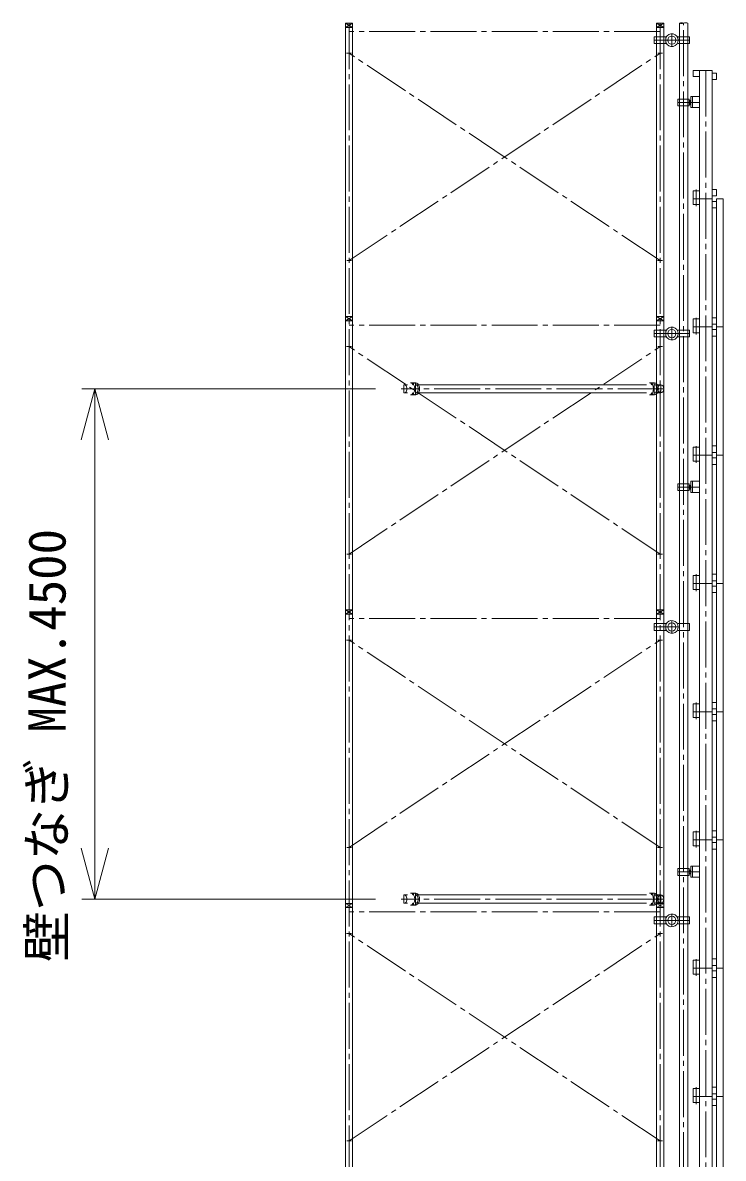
# Model space of a CAD drawing. Units: millimetres, scale not verified. Extents: x -12638 to 12166, y -17544 to 17543.
# Drawn here: x -10949 to -6830, y 421 to 7097 of the extents above; entities that cross this region are included whole.
import ezdxf
from ezdxf.enums import TextEntityAlignment as Align

# ---------------------------------------------------------------- set-up
doc = ezdxf.new("R2010")
doc.units = ezdxf.units.MM
doc.header["$LTSCALE"] = 30
doc.linetypes.add('CHAIN2', pattern=[12, 9, -1, 1, -1])
doc.linetypes.add('DOUBLE_CHAIN2', pattern=[12.8, 9, -1, 0.6, -0.6, 0.6, -1])
for name, color, linetype, lineweight in [('0-2_10 常用実線', 3, 'Continuous', 18), ('0-3_12 常用一点鎖線', 3, 'CHAIN2', 18), ('0-5_13 常用二点鎖線', 3, 'DOUBLE_CHAIN2', 18), ('0-9_32 補完一点鎖線', 6, 'CHAIN2', 18), ('0-A_30 補完実線', 6, 'Continuous', 18), ('0-C_20 準用実線', 4, 'Continuous', 18), ('0-D_22 準用一点鎖線', 4, 'CHAIN2', 18), ('0-F_05 寸法', 7, 'Continuous', 18)]:
    doc.layers.add(name, color=color, linetype=linetype, lineweight=lineweight)
doc.styles.add('ＭＳ ゴシック', font='')
doc.styles.get('ＭＳ ゴシック').set_extended_font_data('MS Gothic')

msp = doc.modelspace()

# ---------------------------------------------------------------- linework, layer by layer
at = {"layer": '0-2_10 常用実線'}
for p, q in [((-6970.1, 6062.55), (-6970.1, 6816.55)), ((-6970.1, 6816.55), (-6895.1, 6816.55)), ((-6895.1, 6816.55), (-6895.1, 6062.55)), ((-6895.1, 6800.55), (-6870.1, 6800.55)), ((-6895.1, 6762.55), (-6870.1, 6762.55)), ((-6870.1, 6800.55), (-6870.1, 6762.55)), ((-7030.1, 6648.05), (-7097.1, 6648.05)), ((-7097.1, 6608.05), (-7097.1, 6648.05)), ((-7030.1, 6639.05), (-7020.1, 6639.05)), ((-7030.1, 6634.05), (-7020.1, 6634.05)), ((-7030.1, 6622.05), (-7020.1, 6622.05)), ((-7030.1, 6617.05), (-7020.1, 6617.05)), ((-7011.1, 6663.05), (-7011.1, 6598.05)), ((-6895.1, 6078.55), (-6870.1, 6078.55)), ((-6970.1, 5308.55), (-6970.1, 6062.55)), ((-6970.1, 6062.55), (-6895.1, 6062.55)), ((-6895.1, 6062.55), (-6895.1, 5308.55)), ((-6895.1, 6046.55), (-6870.1, 6046.55)), ((-6895.1, 6008.55), (-6870.1, 6008.55)), ((-6870.1, 6062.55), (-6870.1, 5308.55)), ((-6870.1, 6062.55), (-6830.1, 6062.55)), ((-6830.1, 6062.55), (-6830.1, 5308.55)), ((-6895.1, 5362.55), (-6870.1, 5362.55)), ((-6970.1, 4554.55), (-6970.1, 5308.55)), ((-6970.1, 5308.55), (-6895.1, 5308.55)), ((-6895.1, 5324.55), (-6870.1, 5324.55)), ((-6895.1, 5308.55), (-6895.1, 4554.55)), ((-6895.1, 5292.55), (-6870.1, 5292.55)), ((-6870.1, 5308.55), (-6870.1, 4554.55)), ((-6870.1, 5308.55), (-6830.1, 5308.55)), ((-6830.1, 5308.55), (-6830.1, 4554.55)), ((-6895.1, 5254.55), (-6870.1, 5254.55)), ((-6895.1, 4608.55), (-6870.1, 4608.55)), ((-6970.1, 3800.55), (-6970.1, 4554.55)), ((-6970.1, 4554.55), (-6895.1, 4554.55)), ((-6895.1, 4570.55), (-6870.1, 4570.55)), ((-6895.1, 4554.55), (-6895.1, 3800.55)), ((-6870.1, 4554.55), (-6870.1, 3800.55)), ((-6870.1, 4554.55), (-6830.1, 4554.55)), ((-6830.1, 4554.55), (-6830.1, 3800.55)), ((-6895.1, 4538.55), (-6870.1, 4538.55)), ((-6895.1, 4500.55), (-6870.1, 4500.55)), ((-7030.1, 4386.05), (-7097.1, 4386.05)), ((-7097.1, 4346.05), (-7097.1, 4386.05)), ((-7030.1, 4377.05), (-7020.1, 4377.05)), ((-7030.1, 4372.05), (-7020.1, 4372.05)), ((-7030.1, 4360.05), (-7020.1, 4360.05)), ((-7030.1, 4355.05), (-7020.1, 4355.05)), ((-7011.1, 4401.05), (-7011.1, 4336.05)), ((-6895.1, 3854.55), (-6870.1, 3854.55)), ((-6895.1, 3816.55), (-6870.1, 3816.55)), ((-6970.1, 3046.55), (-6970.1, 3800.55)), ((-6970.1, 3800.55), (-6895.1, 3800.55)), ((-6895.1, 3800.55), (-6895.1, 3046.55)), ((-6895.1, 3784.55), (-6870.1, 3784.55)), ((-6895.1, 3746.55), (-6870.1, 3746.55)), ((-6870.1, 3800.55), (-6870.1, 3046.55)), ((-6870.1, 3800.55), (-6830.1, 3800.55)), ((-6830.1, 3800.55), (-6830.1, 3046.55)), ((-6895.1, 3100.55), (-6870.1, 3100.55)), ((-6970.1, 2292.55), (-6970.1, 3046.55)), ((-6970.1, 3046.55), (-6895.1, 3046.55)), ((-6895.1, 3062.55), (-6870.1, 3062.55)), ((-6895.1, 3046.55), (-6895.1, 2292.55)), ((-6895.1, 3030.55), (-6870.1, 3030.55)), ((-6870.1, 3046.55), (-6870.1, 2292.55)), ((-6870.1, 3046.55), (-6830.1, 3046.55)), ((-6830.1, 3046.55), (-6830.1, 2292.55)), ((-6895.1, 2992.55), (-6870.1, 2992.55)), ((-6895.1, 2346.55), (-6870.1, 2346.55)), ((-6970.1, 1538.55), (-6970.1, 2292.55)), ((-6970.1, 2292.55), (-6895.1, 2292.55)), ((-6895.1, 2308.55), (-6870.1, 2308.55)), ((-6895.1, 2292.55), (-6895.1, 1538.55)), ((-6895.1, 2276.55), (-6870.1, 2276.55)), ((-6870.1, 2292.55), (-6870.1, 1538.55)), ((-6870.1, 2292.55), (-6830.1, 2292.55)), ((-6830.1, 2292.55), (-6830.1, 1538.55)), ((-6895.1, 2238.55), (-6870.1, 2238.55)), ((-7011.1, 2139.05), (-7011.1, 2074.05)), ((-7030.1, 2124.05), (-7097.1, 2124.05)), ((-7097.1, 2084.05), (-7097.1, 2124.05)), ((-7030.1, 2115.05), (-7020.1, 2115.05)), ((-7030.1, 2110.05), (-7020.1, 2110.05)), ((-7030.1, 2098.05), (-7020.1, 2098.05)), ((-7030.1, 2093.05), (-7020.1, 2093.05)), ((-6970.1, 784.55), (-6970.1, 1538.55)), ((-6970.1, 1538.55), (-6895.1, 1538.55)), ((-6895.1, 1592.55), (-6870.1, 1592.55)), ((-6895.1, 1554.55), (-6870.1, 1554.55)), ((-6895.1, 1538.55), (-6895.1, 784.55)), ((-6870.1, 1538.55), (-6870.1, 784.55)), ((-6870.1, 1538.55), (-6830.1, 1538.55)), ((-6830.1, 1538.55), (-6830.1, 784.55)), ((-6895.1, 1522.55), (-6870.1, 1522.55)), ((-6895.1, 1484.55), (-6870.1, 1484.55)), ((-6895.1, 838.55), (-6870.1, 838.55)), ((-6970.1, 30.55), (-6970.1, 784.55)), ((-6970.1, 784.55), (-6895.1, 784.55)), ((-6895.1, 800.55), (-6870.1, 800.55)), ((-6895.1, 784.55), (-6895.1, 30.55)), ((-6895.1, 768.55), (-6870.1, 768.55)), ((-6870.1, 784.55), (-6870.1, 30.55)), ((-6870.1, 784.55), (-6830.1, 784.55)), ((-6830.1, 784.55), (-6830.1, 30.55)), ((-6895.1, 730.55), (-6870.1, 730.55))]:
    msp.add_line(p, q, dxfattribs=at)
for points in [[(-6970.1, 6816.55), (-7008.1, 6816.55), (-7008.1, 6781.55), (-6970.1, 6781.55)], [(-7097.1, 6608.05), (-7030.1, 6608.05), (-7030.1, 6648.05)], [(-6970.1, 6663.05), (-7020.1, 6663.05), (-7020.1, 6598.05), (-6970.1, 6598.05)], [(-6970.1, 6109.55), (-7008.1, 6109.55), (-7008.1, 6062.55)], [(-6895.1, 6116.55), (-6870.1, 6116.55), (-6870.1, 6078.55)], [(-6970.1, 6062.55), (-7008.1, 6062.55), (-7008.1, 6027.55), (-6970.1, 6027.55)], [(-6970.1, 5355.55), (-7008.1, 5355.55), (-7008.1, 5308.55)], [(-6970.1, 5308.55), (-7008.1, 5308.55), (-7008.1, 5273.55), (-6970.1, 5273.55)], [(-6970.1, 4601.55), (-7008.1, 4601.55), (-7008.1, 4554.55)], [(-6970.1, 4554.55), (-7008.1, 4554.55), (-7008.1, 4519.55), (-6970.1, 4519.55)], [(-7097.1, 4346.05), (-7030.1, 4346.05), (-7030.1, 4386.05)], [(-6970.1, 4401.05), (-7020.1, 4401.05), (-7020.1, 4336.05), (-6970.1, 4336.05)], [(-6970.1, 3847.55), (-7008.1, 3847.55), (-7008.1, 3800.55)], [(-6970.1, 3800.55), (-7008.1, 3800.55), (-7008.1, 3765.55), (-6970.1, 3765.55)], [(-6970.1, 3093.55), (-7008.1, 3093.55), (-7008.1, 3046.55)], [(-6970.1, 3046.55), (-7008.1, 3046.55), (-7008.1, 3011.55), (-6970.1, 3011.55)], [(-6970.1, 2339.55), (-7008.1, 2339.55), (-7008.1, 2292.55)], [(-6970.1, 2292.55), (-7008.1, 2292.55), (-7008.1, 2257.55), (-6970.1, 2257.55)], [(-6970.1, 2139.05), (-7020.1, 2139.05), (-7020.1, 2074.05), (-6970.1, 2074.05)], [(-7097.1, 2084.05), (-7030.1, 2084.05), (-7030.1, 2124.05)], [(-6970.1, 1585.55), (-7008.1, 1585.55), (-7008.1, 1538.55)], [(-6970.1, 1538.55), (-7008.1, 1538.55), (-7008.1, 1503.55), (-6970.1, 1503.55)], [(-6970.1, 831.55), (-7008.1, 831.55), (-7008.1, 784.55)], [(-6970.1, 784.55), (-7008.1, 784.55), (-7008.1, 749.55), (-6970.1, 749.55)]]:
    msp.add_lwpolyline(points, dxfattribs=at)
at = {"layer": '0-3_12 常用一点鎖線'}
for p, q in [((-6932.6, 6816.55), (-6932.6, -6905.45)), ((-7097.1, 6628.05), (-6970.1, 6628.05)), ((-6990.1, 6116.45), (-6990.1, 6017.78)), ((-6990.1, 5362.45), (-6990.1, 5263.78)), ((-6990.1, 4608.45), (-6990.1, 4509.78)), ((-7097.1, 4366.05), (-6970.1, 4366.05)), ((-6990.1, 3854.45), (-6990.1, 3755.78)), ((-6990.1, 3100.45), (-6990.1, 3001.78)), ((-6990.1, 2346.45), (-6990.1, 2247.78)), ((-7097.1, 2104.05), (-6970.1, 2104.05)), ((-6990.1, 1592.45), (-6990.1, 1493.78)), ((-6990.1, 838.45), (-6990.1, 739.78))]:
    msp.add_line(p, q, dxfattribs=at)
at = {"layer": '0-5_13 常用二点鎖線'}
msp.add_line((-6970.61, 4947.55), (-6970.61, 4982.55), dxfattribs=at)
at = {"layer": '0-9_32 補完一点鎖線'}
for p, q in [((-7063.6, -6896.45), (-7063.6, 7094.55)), ((-7132.6, 6957.05), (-7132.6, 7032.05)), ((-7236.1, 6994.55), (-7095.1, 6994.55)), ((-7132.6, 5232.05), (-7132.6, 5307.05)), ((-7236.1, 5269.55), (-7029.1, 5269.55)), ((-7180.18, 4944.55), (-8724.61, 4944.55)), ((-8707.43, 4920.25), (-8707.43, 4968.85)), ((-8640.25, 4979.55), (-8640.25, 4909.55)), ((-7236.25, 4979.55), (-7236.25, 4909.55)), ((-7197.36, 4920.25), (-7197.36, 4968.85)), ((-7236.1, 3544.55), (-7095.1, 3544.55)), ((-7132.6, 3507.05), (-7132.6, 3582.05)), ((-7180.18, 1944.55), (-8724.61, 1944.55)), ((-8707.43, 1920.25), (-8707.43, 1968.85)), ((-8640.25, 1979.55), (-8640.25, 1909.55)), ((-7236.25, 1979.55), (-7236.25, 1909.55)), ((-7197.36, 1920.25), (-7197.36, 1968.85)), ((-7236.1, 1819.55), (-7029.1, 1819.55)), ((-7132.6, 1782.05), (-7132.6, 1857.05))]:
    msp.add_line(p, q, dxfattribs=at)
at = {"layer": '0-A_30 補完実線'}
for p, q in [((-7087.9, 7082.98), (-7087.9, 7094.55)), ((-7087.9, 6920.25), (-7087.9, 7082.98)), ((-7039.3, 7094.55), (-7039.3, 7031.81)), ((-7167.1, 7014.55), (-7236.1, 7014.55)), ((-7236.1, 6974.55), (-7236.1, 7014.55)), ((-7098.1, 7014.55), (-7029.1, 7014.55)), ((-7039.3, 7031.81), (-7039.3, 6920.25)), ((-7029.1, 6974.55), (-7029.1, 7014.55)), ((-7029.1, 6974.55), (-7098.1, 6974.55)), ((-7095.1, 6994.55), (-7029.1, 6994.55)), ((-7087.9, 3632.98), (-7087.9, 6920.25)), ((-7039.3, 6920.25), (-7039.3, 3581.81)), ((-7167.1, 5289.55), (-7236.1, 5289.55)), ((-7236.1, 5249.55), (-7236.1, 5289.55)), ((-7097.1, 5289.55), (-7029.1, 5289.55)), ((-7029.1, 5249.55), (-7029.1, 5289.55)), ((-7029.1, 5249.55), (-7097.1, 5249.55)), ((-8707.43, 4968.85), (-8686.35, 4968.85)), ((-8668.54, 4979.55), (-8640.25, 4979.55)), ((-8640.25, 4968.85), (-7282.35, 4968.85)), ((-7264.54, 4979.55), (-7236.25, 4979.55)), ((-7236.25, 4968.85), (-7197.36, 4968.85)), ((-8707.43, 4920.25), (-8686.35, 4920.25)), ((-8668.54, 4909.55), (-8640.25, 4909.55)), ((-8640.25, 4920.25), (-7282.35, 4920.25)), ((-7264.54, 4909.55), (-7236.25, 4909.55)), ((-7236.25, 4920.25), (-7197.36, 4920.25)), ((-7087.9, 3632.98), (-7087.9, 3470.25)), ((-7167.1, 3564.55), (-7236.1, 3564.55)), ((-7236.1, 3524.55), (-7236.1, 3564.55)), ((-7098.1, 3564.55), (-7029.1, 3564.55)), ((-7087.9, 3518.85), (-7087.9, 3560.13)), ((-7039.3, 3581.81), (-7039.3, 3470.25)), ((-7029.1, 3524.55), (-7029.1, 3564.55)), ((-7029.1, 3524.55), (-7098.1, 3524.55)), ((-7087.9, 182.98), (-7087.9, 3470.25)), ((-7039.3, 3470.25), (-7039.3, 131.81)), ((-8707.43, 1968.85), (-8686.35, 1968.85)), ((-8668.54, 1979.55), (-8640.25, 1979.55)), ((-8640.25, 1968.85), (-7282.35, 1968.85)), ((-7264.54, 1979.55), (-7236.25, 1979.55)), ((-7236.25, 1968.85), (-7197.36, 1968.85)), ((-8707.43, 1920.25), (-8686.35, 1920.25)), ((-8668.54, 1909.55), (-8640.25, 1909.55)), ((-8640.25, 1920.25), (-7282.35, 1920.25)), ((-7264.54, 1909.55), (-7236.25, 1909.55)), ((-7236.25, 1920.25), (-7197.36, 1920.25)), ((-7167.1, 1839.55), (-7236.1, 1839.55)), ((-7236.1, 1799.55), (-7236.1, 1839.55)), ((-7097.1, 1839.55), (-7029.1, 1839.55)), ((-7029.1, 1799.55), (-7029.1, 1839.55)), ((-7029.1, 1799.55), (-7097.1, 1799.55))]:
    msp.add_line(p, q, dxfattribs=at)
for points in [[(-7236.1, 6974.55), (-7167.1, 6974.55), (-7167.1, 7014.55)], [(-7236.1, 5249.55), (-7167.1, 5249.55), (-7167.1, 5289.55)], [(-7236.1, 3524.55), (-7167.1, 3524.55), (-7167.1, 3564.55)], [(-7236.1, 1799.55), (-7167.1, 1799.55), (-7167.1, 1839.55)]]:
    msp.add_lwpolyline(points, dxfattribs=at)
for centre in [(-7132.6, 6994.55), (-7132.6, 5269.55), (-7132.6, 3544.55), (-7132.6, 1819.55)]:
    msp.add_circle(centre, 24.3, dxfattribs=at)
for centre, radius, start, end in [((-7075.75, 7066.28), 30.77, 66.74604, 113.25396), ((-7075.75, 7122.83), 30.77, 246.74604, 293.25396), ((-7051.45, 7066.28), 30.77, 66.74604, 113.25396), ((-7132.6, 6994.55), 37.5, 203.07392, 156.92608), ((-7132.6, 5269.55), 37.5, 203.07392, 156.92608), ((-7132.6, 3544.55), 37.5, 203.07392, 156.92608), ((-7132.6, 1819.55), 37.5, 203.07392, 156.92608)]:
    msp.add_arc(centre, radius, start, end, dxfattribs=at)
for centre, major_axis, start_param, end_param in [((-8707.43, 4944.55), (0, -24.3), 6.2831853, 9.424778), ((-8668.54, 4944.55), (0, 35), 3.1415927, 6.2831853), ((-8640.25, 4944.55), (0, 35), 2.3382233, 7.0865547), ((-8640.25, 4944.55), (0, -24.3), 6.2831853, 9.424778), ((-7264.54, 4944.55), (0, 35), 3.1415927, 6.2831853), ((-7236.25, 4944.55), (0, 35), 2.3382233, 7.0865547), ((-7236.25, 4944.55), (0, -24.3), 6.2831853, 9.424778), ((-8707.43, 1944.55), (0, -24.3), 6.2831853, 9.424778), ((-8668.54, 1944.55), (0, 35), 3.1415927, 6.2831853), ((-8640.25, 1944.55), (0, 35), 2.3382233, 7.0865547), ((-8640.25, 1944.55), (0, -24.3), 6.2831853, 9.424778), ((-7264.54, 1944.55), (0, 35), 3.1415927, 6.2831853), ((-7236.25, 1944.55), (0, 35), 2.3382233, 7.0865547), ((-7236.25, 1944.55), (0, -24.3), 6.2831853, 9.424778)]:
    msp.add_ellipse(centre, major_axis=major_axis, ratio=0.707107, start_param=start_param, end_param=end_param, dxfattribs=at)
for centre in [(-7197.36, 4944.55), (-7197.36, 1944.55)]:
    msp.add_ellipse(centre, major_axis=(0, -24.3), ratio=0.707107, dxfattribs=at)
at = {"layer": '0-C_20 準用実線'}
for p, q in [((-9051.95, 7094.55), (-9051.95, 7069.55)), ((-9009.25, 7094.55), (-9051.95, 7094.55)), ((-9051.95, 7094.55), (-9009.25, 7069.55)), ((-9051.95, 7069.55), (-9009.25, 7094.55)), ((-9009.25, 7094.55), (-9009.25, 7069.55)), ((-7222.95, 7094.55), (-7222.95, 7069.55)), ((-7222.95, 7094.55), (-7180.25, 7094.55)), ((-7222.95, 7094.55), (-7180.25, 7069.55)), ((-7222.95, 7069.55), (-7180.25, 7094.55)), ((-7222.95, 5369.53), (-7222.95, 7069.55)), ((-7180.25, 7069.55), (-7180.25, 5369.53)), ((-9051.95, 5369.55), (-9051.95, 5344.55)), ((-9009.25, 5369.55), (-9051.95, 5369.55)), ((-9051.95, 5369.55), (-9009.25, 5344.55)), ((-9051.95, 5344.55), (-9009.25, 5369.55)), ((-9009.25, 5369.55), (-9009.25, 5344.55)), ((-7222.95, 5369.55), (-7222.95, 5344.55)), ((-7222.95, 5369.55), (-7180.25, 5369.55)), ((-7222.95, 5369.55), (-7180.25, 5344.55)), ((-7222.95, 5344.55), (-7180.25, 5369.55)), ((-7222.95, 3644.53), (-7222.95, 5344.55)), ((-7180.25, 5344.55), (-7180.25, 3644.53)), ((-9051.95, 3644.55), (-9051.95, 3619.55)), ((-9009.25, 3644.55), (-9051.95, 3644.55)), ((-9051.95, 3644.55), (-9009.25, 3619.55)), ((-9051.95, 3619.55), (-9009.25, 3644.55)), ((-9009.25, 3644.55), (-9009.25, 3619.55)), ((-7222.95, 3644.55), (-7222.95, 3619.55)), ((-7222.95, 3644.55), (-7180.25, 3644.55)), ((-7222.95, 3644.55), (-7180.25, 3619.55)), ((-7222.95, 3619.55), (-7180.25, 3644.55)), ((-7222.95, 1919.53), (-7222.95, 3619.55)), ((-7180.25, 3619.55), (-7180.25, 1919.53)), ((-9051.95, 1919.55), (-9051.95, 1894.55)), ((-9009.25, 1919.55), (-9051.95, 1919.55)), ((-9051.95, 1919.55), (-9009.25, 1894.55)), ((-9051.95, 1894.55), (-9009.25, 1919.55)), ((-9009.25, 1919.55), (-9009.25, 1894.55)), ((-7222.95, 1919.55), (-7222.95, 1894.55)), ((-7222.95, 1919.55), (-7180.25, 1919.55)), ((-7222.95, 1919.55), (-7180.25, 1894.55)), ((-7222.95, 1894.55), (-7180.25, 1919.55)), ((-7222.95, 194.53), (-7222.95, 1894.55)), ((-7180.25, 1894.55), (-7180.25, 194.53))]:
    msp.add_line(p, q, dxfattribs=at)
for points in [[(-7180.25, 7094.55), (-7180.25, 7069.55), (-7222.95, 7069.55)], [(-9051.95, 5369.55), (-9051.95, 7069.55), (-9009.25, 7069.55), (-9009.25, 5369.55)], [(-9051.95, 3644.55), (-9051.95, 5344.55), (-9009.25, 5344.55), (-9009.25, 3644.55)], [(-7180.25, 5369.55), (-7180.25, 5344.55), (-7222.95, 5344.55)], [(-9051.95, 1919.55), (-9051.95, 3619.55), (-9009.25, 3619.55), (-9009.25, 1919.55)], [(-7180.25, 3644.55), (-7180.25, 3619.55), (-7222.95, 3619.55)], [(-9051.95, 194.55), (-9051.95, 1894.55), (-9009.25, 1894.55), (-9009.25, 194.55)], [(-7180.25, 1919.55), (-7180.25, 1894.55), (-7222.95, 1894.55)]]:
    msp.add_lwpolyline(points, dxfattribs=at)
at = {"layer": '0-D_22 準用一点鎖線'}
for p, q in [((-9030.6, 7094.55), (-9030.6, -6705.45)), ((-7201.6, 7094.55), (-7201.6, -6705.45)), ((-7201.6, 7044.55), (-9030.6, 7044.55)), ((-9015.78, 6917.55), (-9045.43, 6917.55)), ((-7201.6, 5698.55), (-9030.6, 6917.55)), ((-9030.6, 5698.55), (-7201.6, 6917.55)), ((-7187.96, 6917.55), (-7215.25, 6917.55)), ((-9044.25, 5698.55), (-9016.96, 5698.55)), ((-7216.43, 5698.55), (-7186.78, 5698.55)), ((-7201.6, 5319.55), (-9030.6, 5319.55)), ((-9015.78, 5192.55), (-9045.43, 5192.55)), ((-7201.6, 3973.55), (-9030.6, 5192.55)), ((-9030.6, 3973.55), (-7201.6, 5192.55)), ((-7187.96, 5192.55), (-7215.25, 5192.55)), ((-9044.25, 3973.55), (-9016.96, 3973.55)), ((-7216.43, 3973.55), (-7186.78, 3973.55)), ((-7201.6, 3594.55), (-9030.6, 3594.55)), ((-9015.78, 3467.55), (-9045.43, 3467.55)), ((-7201.6, 2248.55), (-9030.6, 3467.55)), ((-9030.6, 2248.55), (-7201.6, 3467.55)), ((-7187.96, 3467.55), (-7215.25, 3467.55)), ((-9044.25, 2248.55), (-9016.96, 2248.55)), ((-7216.43, 2248.55), (-7186.78, 2248.55)), ((-7201.6, 1869.55), (-9030.6, 1869.55)), ((-9015.78, 1742.55), (-9045.43, 1742.55)), ((-7201.6, 523.55), (-9030.6, 1742.55)), ((-9030.6, 523.55), (-7201.6, 1742.55)), ((-7187.96, 1742.55), (-7215.25, 1742.55)), ((-9044.25, 523.55), (-9016.96, 523.55)), ((-7216.43, 523.55), (-7186.78, 523.55))]:
    msp.add_line(p, q, dxfattribs=at)
at = {"layer": '0-F_05 寸法'}
for p, q in [((-8874.61, 4944.55), (-10600.87, 4944.55)), ((-10525.87, 4944.55), (-10525.87, 4644.55)), ((-10525.87, 4644.55), (-10525.87, 2244.55)), ((-10525.87, 1944.55), (-10525.87, 2244.55)), ((-8874.61, 1944.55), (-10600.87, 1944.55))]:
    msp.add_line(p, q, dxfattribs=at)
for points in [[(-10606.25, 4644.55), (-10525.87, 4944.55), (-10445.48, 4644.55)], [(-10445.48, 2244.55), (-10525.87, 1944.55), (-10606.25, 2244.55)]]:
    msp.add_lwpolyline(points, dxfattribs=at)

# ---------------------------------------------------------------- texts
at = {"layer": '0-F_05 寸法', "style": 'ＭＳ ゴシック'}
msp.add_text('壁つなぎ MAX.4500', height=219.9, rotation=90, dxfattribs=at).set_placement((-10630.87, 1574.55), align=Align.BOTTOM_LEFT)

doc.saveas('drawing.dxf')
